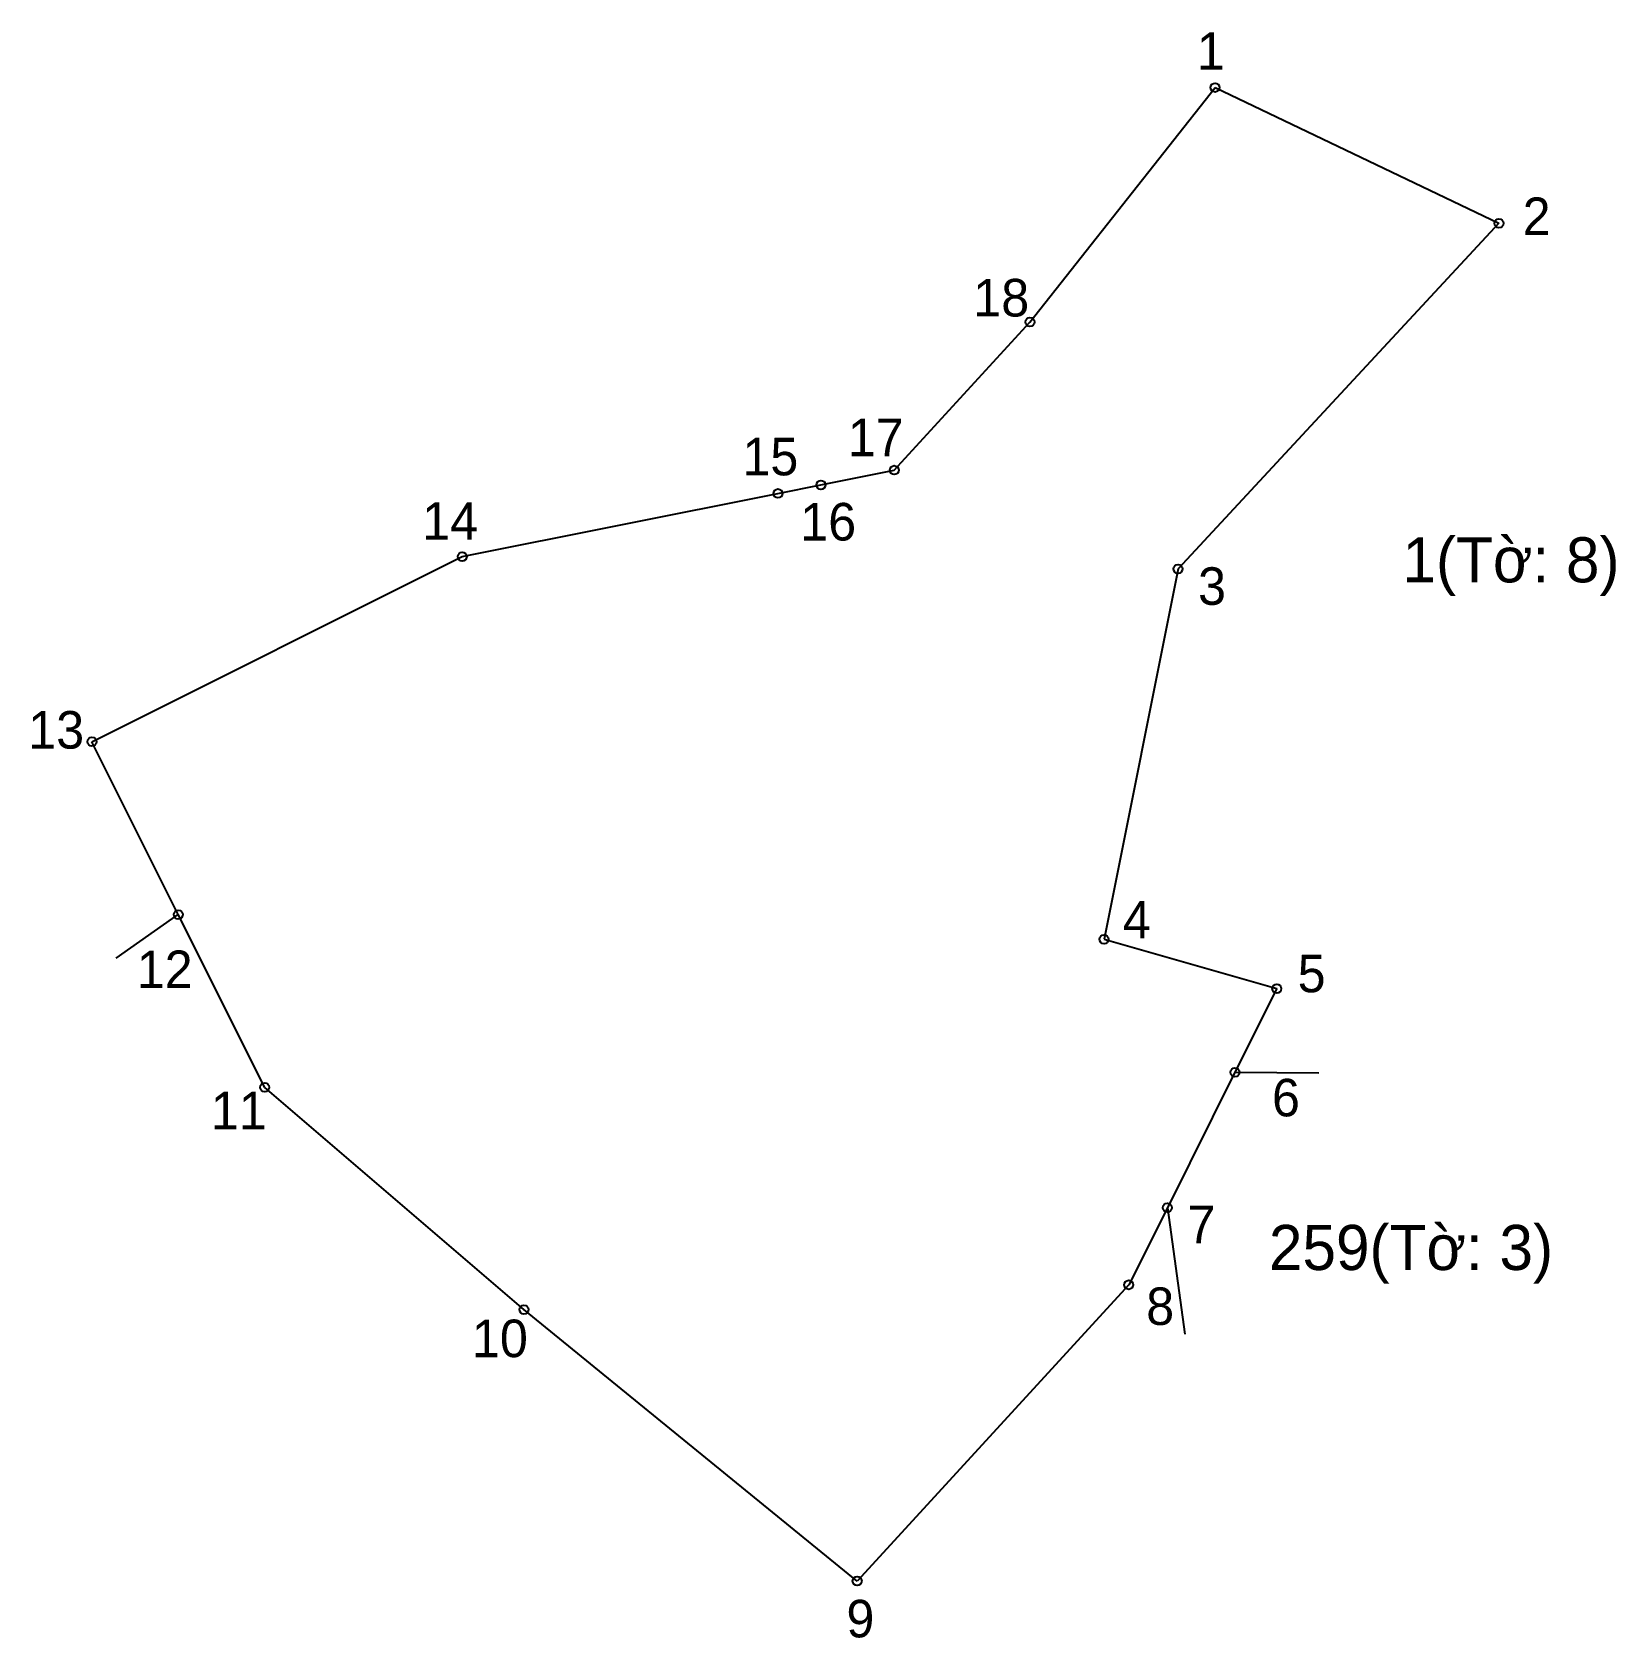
# Model space of a CAD drawing. Extents: x 549825 to 549953, y 1822671 to 1822801.
import ezdxf

# ---------------------------------------------------------------- set-up
doc = ezdxf.new("R2010")
doc.units = 0
for name, color, linetype in [('CanhThua', 7, 'Continuous'), ('MocDinhThua', 7, 'Continuous'), ('NhanTuCan', 7, 'Continuous'), ('RauThua', 7, 'Continuous'), ('SoHieuDinhThua', 7, 'Continuous')]:
    doc.layers.add(name, color=color, linetype=linetype)

msp = doc.modelspace()

# ---------------------------------------------------------------- linework, layer by layer
at = {"layer": 'CanhThua'}
for p, q in [((549906, 1822778), (549921, 1822797)), ((549921, 1822797), (549944, 1822786)), ((549944, 1822786), (549918, 1822758)), ((549895, 1822766), (549906, 1822778)), ((549889.06, 1822764.81), (549895, 1822766)), ((549860, 1822759), (549885.58, 1822764.11)), ((549885.58, 1822764.11), (549889.06, 1822764.81)), ((549830, 1822744), (549860, 1822759)), ((549918, 1822758), (549912, 1822728)), ((549837, 1822730), (549830, 1822744)), ((549844, 1822716), (549837, 1822730)), ((549912, 1822728), (549926, 1822724)), ((549926, 1822724), (549922.61, 1822717.22)), ((549922.61, 1822717.22), (549917.13, 1822706.25)), ((549865, 1822698), (549844, 1822716)), ((549917.13, 1822706.25), (549914, 1822700)), ((549914, 1822700), (549892, 1822676)), ((549892, 1822676), (549865, 1822698))]:
    msp.add_line(p, q, dxfattribs=at)
at = {"layer": 'MocDinhThua'}
for centre in [(549921, 1822797), (549944, 1822786), (549906, 1822778), (549889.06, 1822764.81), (549895, 1822766), (549885.58, 1822764.11), (549860, 1822759), (549918, 1822758), (549830, 1822744), (549837, 1822730), (549912, 1822728), (549926, 1822724), (549922.61, 1822717.22), (549844, 1822716), (549917.13, 1822706.25), (549914, 1822700), (549865, 1822698), (549892, 1822676)]:
    msp.add_circle(centre, 0.365, dxfattribs=at)
at = {"layer": 'RauThua'}
for p, q in [((549831.96, 1822726.46), (549837, 1822730)), ((549922.61, 1822717.22), (549929.4, 1822717.18)), ((549917.13, 1822706.25), (549918.56, 1822695.99))]:
    msp.add_line(p, q, dxfattribs=at)

# ---------------------------------------------------------------- texts
at = {"layer": 'NhanTuCan'}
for s, p in [('1(Tờ: 8)', (549936.18, 1822756.91)), ('259(Tờ: 3)', (549925.36, 1822701.2))]:
    msp.add_text(s, height=3.653, dxfattribs=at).set_placement(p)
at = {"layer": 'SoHieuDinhThua'}
for s, height, p in [('1', 3.04, (549919.52, 1822798.44)), ('2', 3.04, (549945.92, 1822785.05)), ('18', 3.045, (549901.41, 1822778.45)), ('17', 3.045, (549891.24, 1822767.13)), ('15', 3.045, (549882.7, 1822765.58)), ('14', 3.045, (549856.75, 1822760.36)), ('16', 3.045, (549887.39, 1822760.3)), ('3', 3.04, (549919.62, 1822755.09)), ('13', 3.045, (549824.84, 1822743.44)), ('4', 3.04, (549913.52, 1822728.06)), ('12', 3.045, (549833.63, 1822724.04)), ('5', 3.04, (549927.69, 1822723.7)), ('6', 3.04, (549925.61, 1822713.65)), ('11', 3.045, (549839.63, 1822712.6)), ('7', 3.04, (549918.76, 1822703.37)), ('8', 3.04, (549915.42, 1822696.75)), ('10', 3.045, (549860.79, 1822694.14)), ('9', 3.04, (549891.13, 1822671.44))]:
    msp.add_text(s, height=height, dxfattribs=at).set_placement(p)

doc.saveas('drawing.dxf')
